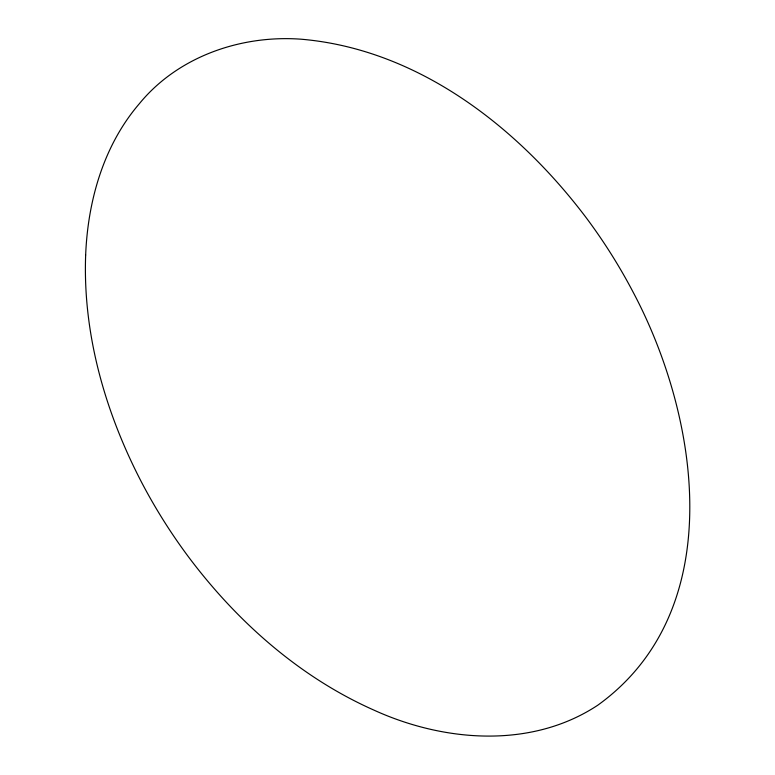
<?xml version="1.0" encoding="UTF-8"?>
<svg xmlns="http://www.w3.org/2000/svg" width="775" height="775" viewBox="0 0 775 775"><rect width="100%" height="100%" fill="white"/><g stroke="black" fill="none" stroke-linecap="round" stroke-linejoin="round"><path stroke-width="1.16" d="M85.657 255.014C82.683 334.335 105.419 412.939 141.873 482.844A590.686 564.268 -3.1 0 0 188.838 557.332C237.257 621.783 299.77 677.156 373.86 710.084C443.755 741.985 531.369 749.144 597.845 705.163C729.507 610.283 699.592 417.318 633.127 292.156A590.686 564.268 -3.1 0 0 586.162 217.668C517.574 126.858 417.793 49.096 301.029 39.196C241.044 34.807 177.882 56.478 139.209 103.869C103.462 145.584 87.827 200.919 85.657 255.014"/></g></svg>
